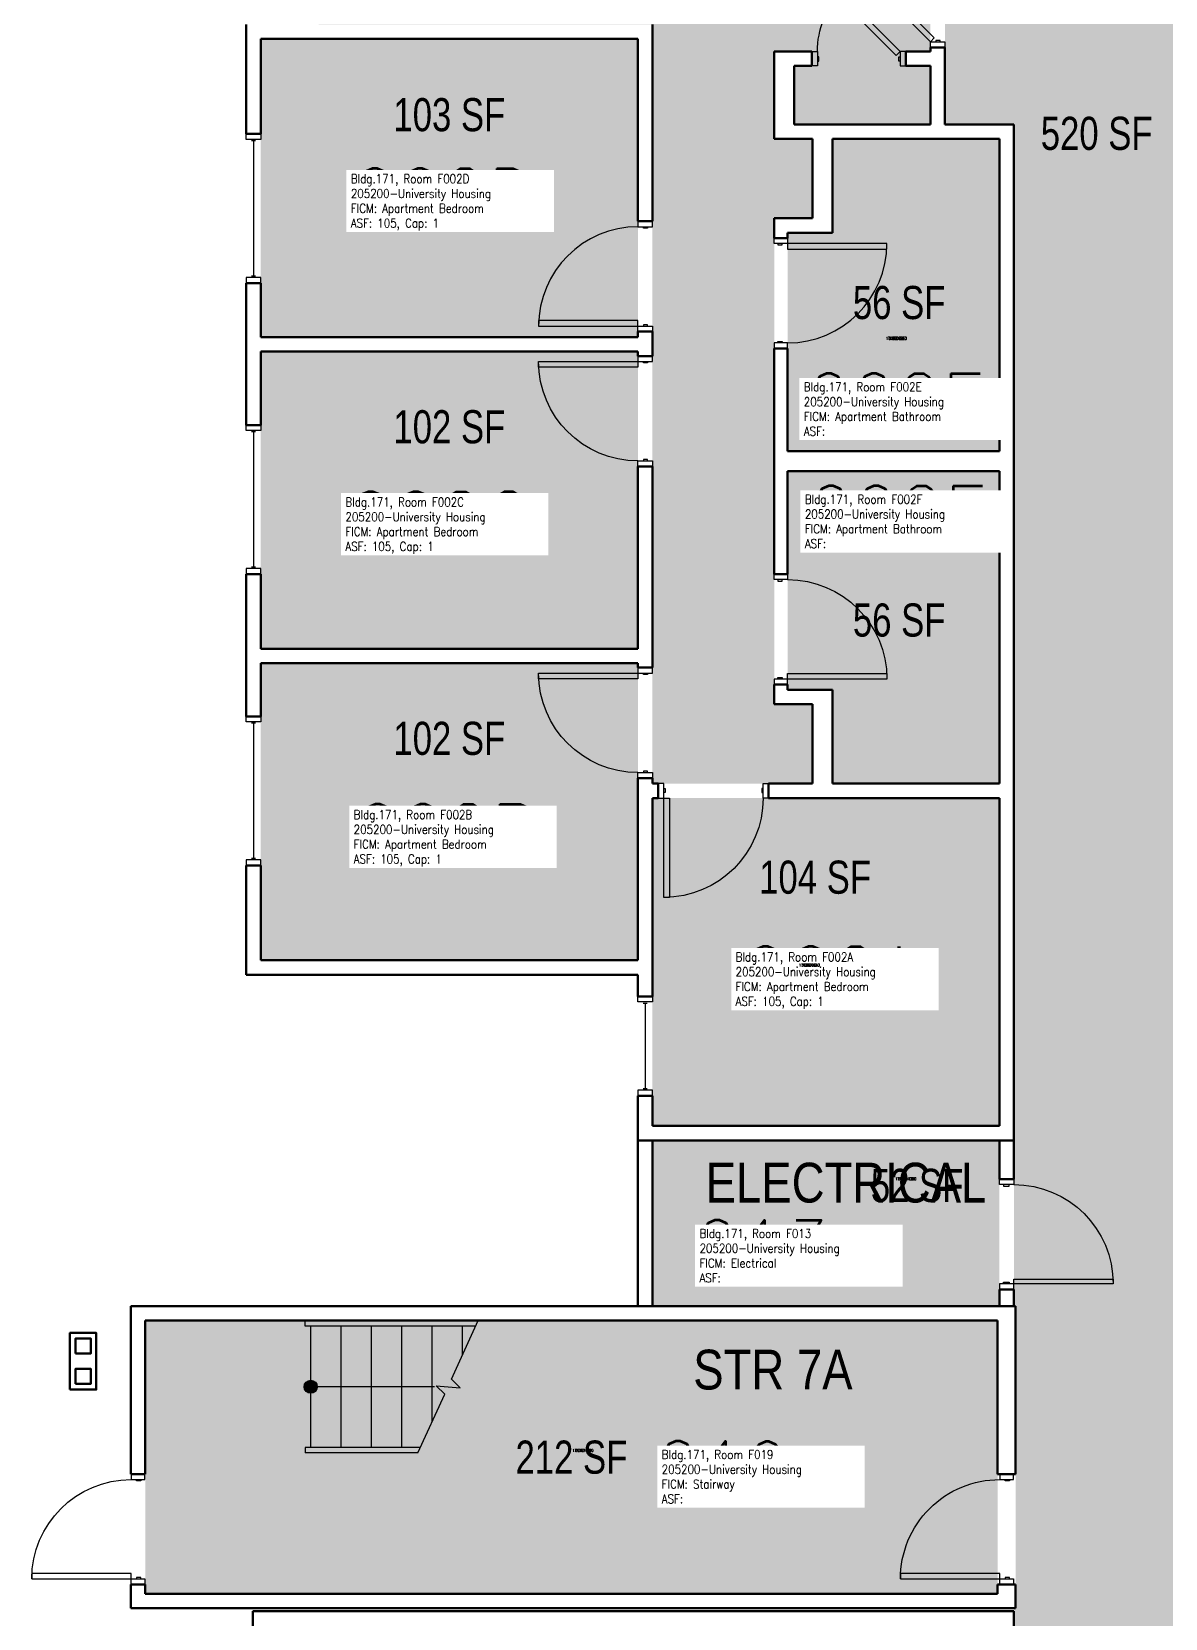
# Model space of a CAD drawing. Header units: inches. Extents: x -171 to 1720, y -75 to 1676.
# Drawn here: x -171 to 240, y 240 to 815 of the extents above; entities that cross this region are included whole.
import ezdxf
from ezdxf.enums import TextEntityAlignment as Align

# ---------------------------------------------------------------- set-up
doc = ezdxf.new("R2010")
doc.units = ezdxf.units.IN
doc.header["$LTSCALE"] = 96
doc.header["$MEASUREMENT"] = 0
doc.layers.add('A-AREA-IDEN', color=1, linetype='Continuous', lineweight=18)
doc.layers.add('A-Wall', color=5, linetype='Continuous', lineweight=50)
for name, color, linetype in [('A-DOOR', 2, 'Continuous'), ('A-FLOR', 3, 'Continuous'), ('A-GLAZ', 1, 'Continuous'), ('A-IDEN-RNUM', 7, 'Continuous'), ('A-IDEN-SNUM', 4, 'Continuous'), ('A-IDEN-VNUM', 4, 'Continuous'), ('AREA-TEXT', 3, 'Continuous'), ('Rooms-Category-Color', 7, 'Continuous'), ('Rooms-College-Color', 7, 'Continuous'), ('Rooms-Department-Color', 7, 'Continuous'), ('Rooms-Division-Color', 7, 'Continuous'), ('Rooms-Information', 7, 'Continuous')]:
    doc.layers.add(name, color=color, linetype=linetype)
doc.styles.add('AREA', font='arial.ttf', dxfattribs={"width": 0.75, "height": 12})
doc.styles.add('DIMS', font='ARIALN.TTF')
doc.styles.add('ROOMSNUMBER', font='txt.shx', dxfattribs={"height": 0.03})
doc.styles.add('ROOMVNUMBER', font='simplex.shx', dxfattribs={"width": 0.85})
doc.styles.get("Standard").update_dxf_attribs({"font": 'ARIALN.TTF'})
doc.dimstyles.new('NBA 2004', dxfattribs={"dimscale": 128, "dimtxt": 0.125, "dimasz": 0.09375, "dimexe": 0.125, "dimexo": 0.125, "dimgap": 0.0625, "dimtad": 1, "dimdec": 3, "dimzin": 3, "dimdsep": 46, "dimlunit": 4, "dimtxsty": 'DIMS', "dimblk": 'ARCHTICK', "dimcen": 0.09375, "dimdle": 0.125, "dimclrd": 256, "dimclre": 256, "dimclrt": 2, "dimadec": 0, "dimazin": 0, "dimtfac": 0.75, "dimtdec": 3, "dimtmove": 2, "dimatfit": 2, "dimfxl": 0.125, "dimfrac": 2, "dimtolj": 1, "dimtzin": 0, "dimlwd": -1, "dimlwe": -1, "dimarcsym": 0})

# ---------------------------------------------------------------- blocks, each defined once
blk = doc.blocks.new('_ArchTick')
at = {"color": 0, "linetype": 'ByBlock', "const_width": 0.15}
blk.add_lwpolyline([(-0.5, -0.5), (0.5, 0.5)], dxfattribs=at)

msp = doc.modelspace()

# ---------------------------------------------------------------- hatches: boundary and pattern name
h = msp.add_hatch()
h.set_pattern_fill('ANSI31', color=256, angle=90, style=0)
h.set_pattern_definition([(135, (-465.9683531167534, 354.2670378936108), (-0.08838834764831845, -0.08838834764831843), [])])
h.paths.add_polyline_path([(117.9816934671135, 685.7369125488183), (117.9816934671135, 744.4722467916561), (127.1904247085868, 744.4722467916561), (127.1904247085868, 685.7369125488183)], flags=9)
at = {"layer": 'A-FLOR'}
h = msp.add_hatch(color=256, dxfattribs=at)
edge = h.paths.add_edge_path()
edge.add_line((-67.75000049588618, 325.5388005987124), (-67.75000049588618, 322.9587125673668))
edge.add_ellipse((-69.75000049588613, 324.2487565830396), major_axis=(1.682886443342688, 1.682886443342688), ratio=0.9999999999999735, start_angle=225.0000000000001, end_angle=282.17709344266393, ccw=False)
edge.add_line((-69.75000049588616, 321.8687957509306), (-69.75000049588616, 326.6287174151486))
edge.add_ellipse((-69.75000049588613, 324.2487565830396), major_axis=(1.682886443342681, 1.682886443342681), ratio=0.9999999999999547, start_angle=347.8229065573364, end_angle=405.0000000000013, ccw=False)
edge = h.paths.add_edge_path()
edge.add_line((-67.75000049588618, 322.9587125673668), (-67.75000049588618, 325.5388005987124))
edge.add_ellipse((-69.75000049588616, 324.2487565830396), major_axis=(1.682886443342682, 1.682886443342682), ratio=0.9999999999999857, start_angle=282.17709344266444, end_angle=347.82290655733635, ccw=False)
edge = h.paths.add_edge_path()
edge.add_line((-69.75000049588616, 324.2487565830396), (-69.75000049588616, 321.8687957509306))
edge.add_ellipse((-69.75000049588616, 324.2487565830396), major_axis=(1.682886443342674, 1.682886443342674), ratio=0.9999999999999909, start_angle=134.9999999999997, end_angle=225.0000000000003, ccw=False)
edge.add_line((-72.12996132799518, 324.2487565830396), (-69.75000049588616, 324.2487565830396))
edge = h.paths.add_edge_path()
edge.add_line((-69.75000049588616, 326.6287174151486), (-69.75000049588618, 324.2487565830396))
edge.add_line((-69.75000049588618, 324.2487565830396), (-72.12996132799518, 324.2487565830396))
edge.add_ellipse((-69.75000049588616, 324.2487565830396), major_axis=(-1.682886443342667, 1.682886443342667), ratio=0.9999999999999992, start_angle=-44.999999999999886, end_angle=45, ccw=False)
at = {"layer": 'Rooms-Category-Color', "true_color": 0xadadad}
for points in [[(185.1249983279986, 211.0047969598097), (245.1249984838132, 211.0047969598097), (245.125000077954, 332.3920372711747), (270.1250000779536, 332.3920372711747), (270.1250000779536, 414.7161504498655), (245.1250000779609, 414.7161504498655), (245.1250000779611, 1145.531366480582), (270.1250000779538, 1145.531366480582), (270.1250000779538, 1227.855479659273), (245.1250000779543, 1227.855479659273), (245.1250000779597, 1322.498758465239), (185.1250002050697, 1322.498758465243), (185.1250002050696, 1130.21615107233), (160.1250002050768, 1130.21615107233), (160.1250002050768, 1047.89203789364), (185.1250002050764, 1047.892037893639), (185.1250002050764, 863.8554802817077), (160.1250002050765, 863.8554802817077), (160.1250002050765, 781.5313671030169), (185.1250002050692, 781.5313671030169), (185.1250002050691, 353.4987579153085), (185.7500004478997, 353.4987579153085), (185.7500004478997, 243.9987584364058), (185.1254393640702, 243.9987584364058), (185.1249983279986, 242.9987842883409)], [(54.12500020508288, 413.4987590876588), (179.8750002050697, 413.4987590876588), (179.8750002050697, 353.4987579153086), (54.12500020508288, 353.4987579153086)], [(-129.7499988742357, 348.2487506447061), (179.2500023380366, 348.248750644706), (179.2500042546584, 249.2487511783523), (-129.7499969576128, 249.2487511660618)]]:
    msp.add_hatch(color=253, dxfattribs=at).paths.add_polyline_path(points)
at = {"layer": 'Rooms-Category-Color', "true_color": 0x728ef3}
for points in [[(-66.8749997949289, 953.2488107338878), (-66.87499979492873, 817.748810733887), (54.12500020507741, 817.7488107338874), (54.12500020507719, 542.7488107338871), (112.125000205064, 542.7488107338871), (112.1250002050635, 571.4987590876589), (98.25000020508838, 571.4987590876588), (98.25000020508827, 747.1564187492453), (112.1250002050646, 747.1564187492454), (112.1250002050647, 776.2814187492452), (98.25000020508264, 776.2814187492454), (98.25000020508332, 807.9805319279366), (111.8750002050717, 807.9805319279366), (111.8750002050717, 802.7305319279366), (105.5000002050836, 802.7305319279367), (105.5000002050829, 781.5314187492452), (154.8750002050717, 781.5314187492453), (154.8750002050717, 802.7305319279365), (145.8750002050717, 802.7305319279365), (145.8750002050717, 807.9805319279363), (154.8750002050717, 807.9805319279363), (154.8750002050715, 869.1055319279366), (64.37500020507741, 869.1055319279366), (64.37500020507741, 939.2488107338951), (49.75000020507741, 939.2488107338976), (49.75000020507662, 953.2488107338949)], [(-87.87499979504196, 704.4987590878006), (-87.87499979500922, 812.4987590877988), (48.87500020500534, 812.4987590877261), (48.87500020494713, 704.4987590877279), (-87.43365940678473, 704.5117511669193)], [(179.8750002049144, 663.1529808924804), (179.8750002049762, 776.2813671030142), (119.3750002049762, 776.2813671030469), (119.3750002049544, 742.2813671030469), (103.1250002049726, 742.281367103056), (103.1250002049326, 663.1400630953774)], [(-87.8749997951038, 591.6237590878006), (-87.87499979506742, 699.2487590878006), (48.86205114720519, 699.2617081454662), (48.87500020488892, 591.6237590877279), (-87.43365940682475, 591.6367511669212)], [(103.1250002048853, 576.7621138735374), (103.1250002049289, 655.8900630953756), (179.8750002049107, 655.8900630953356), (179.8750002048489, 542.7616570761181), (119.3750002048489, 542.7487590876879), (119.3750002048671, 576.7487590876879)], [(-87.87499979514018, 586.3737590878006), (-87.87499979517656, 478.7487590878006), (48.87500020483071, 478.7487590877279), (48.86200812573747, 586.3867511668739), (-87.43365940682475, 586.3867511669212)], [(179.8750002047834, 418.7617057284549), (54.12500020479433, 418.7487590877261), (54.12500020485982, 537.4987590877242), (179.8750002048453, 537.4987590876569)]]:
    msp.add_hatch(color=171, dxfattribs=at).paths.add_polyline_path(points)
at = {"layer": 'Rooms-College-Color', "true_color": 0xadadad}
for points in [[(185.1249983279986, 211.0047969598097), (245.1249984838132, 211.0047969598097), (245.125000077954, 332.3920372711747), (270.1250000779536, 332.3920372711747), (270.1250000779536, 414.7161504498655), (245.1250000779609, 414.7161504498655), (245.1250000779611, 1145.531366480582), (270.1250000779538, 1145.531366480582), (270.1250000779538, 1227.855479659273), (245.1250000779543, 1227.855479659273), (245.1250000779597, 1322.498758465239), (185.1250002050697, 1322.498758465243), (185.1250002050696, 1130.21615107233), (160.1250002050768, 1130.21615107233), (160.1250002050768, 1047.89203789364), (185.1250002050764, 1047.892037893639), (185.1250002050764, 863.8554802817077), (160.1250002050765, 863.8554802817077), (160.1250002050765, 781.5313671030169), (185.1250002050692, 781.5313671030169), (185.1250002050691, 353.4987579153085), (185.7500004478997, 353.4987579153085), (185.7500004478997, 243.9987584364058), (185.1254393640702, 243.9987584364058), (185.1249983279986, 242.9987842883409)], [(-66.8749997949289, 953.2488107338878), (-66.87499979492873, 817.748810733887), (54.12500020507741, 817.7488107338874), (54.12500020507719, 542.7488107338871), (112.125000205064, 542.7488107338871), (112.1250002050635, 571.4987590876589), (98.25000020508838, 571.4987590876588), (98.25000020508827, 747.1564187492453), (112.1250002050646, 747.1564187492454), (112.1250002050647, 776.2814187492452), (98.25000020508264, 776.2814187492454), (98.25000020508332, 807.9805319279366), (111.8750002050717, 807.9805319279366), (111.8750002050717, 802.7305319279366), (105.5000002050836, 802.7305319279367), (105.5000002050829, 781.5314187492452), (154.8750002050717, 781.5314187492453), (154.8750002050717, 802.7305319279365), (145.8750002050717, 802.7305319279365), (145.8750002050717, 807.9805319279363), (154.8750002050717, 807.9805319279363), (154.8750002050715, 869.1055319279366), (64.37500020507741, 869.1055319279366), (64.37500020507741, 939.2488107338951), (49.75000020507741, 939.2488107338976), (49.75000020507662, 953.2488107338949)], [(-87.87499979504196, 704.4987590878006), (-87.87499979500922, 812.4987590877988), (48.87500020500534, 812.4987590877261), (48.87500020494713, 704.4987590877279), (-87.43365940678473, 704.5117511669193)], [(179.8750002049144, 663.1529808924804), (179.8750002049762, 776.2813671030142), (119.3750002049762, 776.2813671030469), (119.3750002049544, 742.2813671030469), (103.1250002049726, 742.281367103056), (103.1250002049326, 663.1400630953774)], [(-87.8749997951038, 591.6237590878006), (-87.87499979506742, 699.2487590878006), (48.86205114720519, 699.2617081454662), (48.87500020488892, 591.6237590877279), (-87.43365940682475, 591.6367511669212)], [(103.1250002048853, 576.7621138735374), (103.1250002049289, 655.8900630953756), (179.8750002049107, 655.8900630953356), (179.8750002048489, 542.7616570761181), (119.3750002048489, 542.7487590876879), (119.3750002048671, 576.7487590876879)], [(-87.87499979514018, 586.3737590878006), (-87.87499979517656, 478.7487590878006), (48.87500020483071, 478.7487590877279), (48.86200812573747, 586.3867511668739), (-87.43365940682475, 586.3867511669212)], [(179.8750002047834, 418.7617057284549), (54.12500020479433, 418.7487590877261), (54.12500020485982, 537.4987590877242), (179.8750002048453, 537.4987590876569)], [(54.12500020508288, 413.4987590876588), (179.8750002050697, 413.4987590876588), (179.8750002050697, 353.4987579153086), (54.12500020508288, 353.4987579153086)], [(-129.7499988742357, 348.2487506447061), (179.2500023380366, 348.248750644706), (179.2500042546584, 249.2487511783523), (-129.7499969576128, 249.2487511660618)]]:
    msp.add_hatch(color=253, dxfattribs=at).paths.add_polyline_path(points)
at = {"layer": 'Rooms-Department-Color', "true_color": 0xacacac}
for points in [[(185.1249983279986, 211.0047969598097), (245.1249984838132, 211.0047969598097), (245.125000077954, 332.3920372711747), (270.1250000779536, 332.3920372711747), (270.1250000779536, 414.7161504498655), (245.1250000779609, 414.7161504498655), (245.1250000779611, 1145.531366480582), (270.1250000779538, 1145.531366480582), (270.1250000779538, 1227.855479659273), (245.1250000779543, 1227.855479659273), (245.1250000779597, 1322.498758465239), (185.1250002050697, 1322.498758465243), (185.1250002050696, 1130.21615107233), (160.1250002050768, 1130.21615107233), (160.1250002050768, 1047.89203789364), (185.1250002050764, 1047.892037893639), (185.1250002050764, 863.8554802817077), (160.1250002050765, 863.8554802817077), (160.1250002050765, 781.5313671030169), (185.1250002050692, 781.5313671030169), (185.1250002050691, 353.4987579153085), (185.7500004478997, 353.4987579153085), (185.7500004478997, 243.9987584364058), (185.1254393640702, 243.9987584364058), (185.1249983279986, 242.9987842883409)], [(54.12500020508288, 413.4987590876588), (179.8750002050697, 413.4987590876588), (179.8750002050697, 353.4987579153086), (54.12500020508288, 353.4987579153086)], [(-129.7499988742357, 348.2487506447061), (179.2500023380366, 348.248750644706), (179.2500042546584, 249.2487511783523), (-129.7499969576128, 249.2487511660618)]]:
    msp.add_hatch(color=253, dxfattribs=at).paths.add_polyline_path(points)
at = {"layer": 'Rooms-Department-Color', "true_color": 0x604aed}
for points in [[(-66.8749997949289, 953.2488107338878), (-66.87499979492873, 817.748810733887), (54.12500020507741, 817.7488107338874), (54.12500020507719, 542.7488107338871), (112.125000205064, 542.7488107338871), (112.1250002050635, 571.4987590876589), (98.25000020508838, 571.4987590876588), (98.25000020508827, 747.1564187492453), (112.1250002050646, 747.1564187492454), (112.1250002050647, 776.2814187492452), (98.25000020508264, 776.2814187492454), (98.25000020508332, 807.9805319279366), (111.8750002050717, 807.9805319279366), (111.8750002050717, 802.7305319279366), (105.5000002050836, 802.7305319279367), (105.5000002050829, 781.5314187492452), (154.8750002050717, 781.5314187492453), (154.8750002050717, 802.7305319279365), (145.8750002050717, 802.7305319279365), (145.8750002050717, 807.9805319279363), (154.8750002050717, 807.9805319279363), (154.8750002050715, 869.1055319279366), (64.37500020507741, 869.1055319279366), (64.37500020507741, 939.2488107338951), (49.75000020507741, 939.2488107338976), (49.75000020507662, 953.2488107338949)], [(-87.87499979504196, 704.4987590878006), (-87.87499979500922, 812.4987590877988), (48.87500020500534, 812.4987590877261), (48.87500020494713, 704.4987590877279), (-87.43365940678473, 704.5117511669193)], [(179.8750002049144, 663.1529808924804), (179.8750002049762, 776.2813671030142), (119.3750002049762, 776.2813671030469), (119.3750002049544, 742.2813671030469), (103.1250002049726, 742.281367103056), (103.1250002049326, 663.1400630953774)], [(-87.8749997951038, 591.6237590878006), (-87.87499979506742, 699.2487590878006), (48.86205114720519, 699.2617081454662), (48.87500020488892, 591.6237590877279), (-87.43365940682475, 591.6367511669212)], [(103.1250002048853, 576.7621138735374), (103.1250002049289, 655.8900630953756), (179.8750002049107, 655.8900630953356), (179.8750002048489, 542.7616570761181), (119.3750002048489, 542.7487590876879), (119.3750002048671, 576.7487590876879)], [(-87.87499979514018, 586.3737590878006), (-87.87499979517656, 478.7487590878006), (48.87500020483071, 478.7487590877279), (48.86200812573747, 586.3867511668739), (-87.43365940682475, 586.3867511669212)], [(179.8750002047834, 418.7617057284549), (54.12500020479433, 418.7487590877261), (54.12500020485982, 537.4987590877242), (179.8750002048453, 537.4987590876569)]]:
    msp.add_hatch(color=173, dxfattribs=at).paths.add_polyline_path(points)
at = {"layer": 'Rooms-Division-Color', "true_color": 0xadadad}
for points in [[(185.1249983279986, 211.0047969598097), (245.1249984838132, 211.0047969598097), (245.125000077954, 332.3920372711747), (270.1250000779536, 332.3920372711747), (270.1250000779536, 414.7161504498655), (245.1250000779609, 414.7161504498655), (245.1250000779611, 1145.531366480582), (270.1250000779538, 1145.531366480582), (270.1250000779538, 1227.855479659273), (245.1250000779543, 1227.855479659273), (245.1250000779597, 1322.498758465239), (185.1250002050697, 1322.498758465243), (185.1250002050696, 1130.21615107233), (160.1250002050768, 1130.21615107233), (160.1250002050768, 1047.89203789364), (185.1250002050764, 1047.892037893639), (185.1250002050764, 863.8554802817077), (160.1250002050765, 863.8554802817077), (160.1250002050765, 781.5313671030169), (185.1250002050692, 781.5313671030169), (185.1250002050691, 353.4987579153085), (185.7500004478997, 353.4987579153085), (185.7500004478997, 243.9987584364058), (185.1254393640702, 243.9987584364058), (185.1249983279986, 242.9987842883409)], [(54.12500020508288, 413.4987590876588), (179.8750002050697, 413.4987590876588), (179.8750002050697, 353.4987579153086), (54.12500020508288, 353.4987579153086)], [(-129.7499988742357, 348.2487506447061), (179.2500023380366, 348.248750644706), (179.2500042546584, 249.2487511783523), (-129.7499969576128, 249.2487511660618)]]:
    msp.add_hatch(color=253, dxfattribs=at).paths.add_polyline_path(points)
at = {"layer": 'Rooms-Division-Color', "true_color": 0x604aed}
for points in [[(-66.8749997949289, 953.2488107338878), (-66.87499979492873, 817.748810733887), (54.12500020507741, 817.7488107338874), (54.12500020507719, 542.7488107338871), (112.125000205064, 542.7488107338871), (112.1250002050635, 571.4987590876589), (98.25000020508838, 571.4987590876588), (98.25000020508827, 747.1564187492453), (112.1250002050646, 747.1564187492454), (112.1250002050647, 776.2814187492452), (98.25000020508264, 776.2814187492454), (98.25000020508332, 807.9805319279366), (111.8750002050717, 807.9805319279366), (111.8750002050717, 802.7305319279366), (105.5000002050836, 802.7305319279367), (105.5000002050829, 781.5314187492452), (154.8750002050717, 781.5314187492453), (154.8750002050717, 802.7305319279365), (145.8750002050717, 802.7305319279365), (145.8750002050717, 807.9805319279363), (154.8750002050717, 807.9805319279363), (154.8750002050715, 869.1055319279366), (64.37500020507741, 869.1055319279366), (64.37500020507741, 939.2488107338951), (49.75000020507741, 939.2488107338976), (49.75000020507662, 953.2488107338949)], [(-87.87499979504196, 704.4987590878006), (-87.87499979500922, 812.4987590877988), (48.87500020500534, 812.4987590877261), (48.87500020494713, 704.4987590877279), (-87.43365940678473, 704.5117511669193)], [(179.8750002049144, 663.1529808924804), (179.8750002049762, 776.2813671030142), (119.3750002049762, 776.2813671030469), (119.3750002049544, 742.2813671030469), (103.1250002049726, 742.281367103056), (103.1250002049326, 663.1400630953774)], [(-87.8749997951038, 591.6237590878006), (-87.87499979506742, 699.2487590878006), (48.86205114720519, 699.2617081454662), (48.87500020488892, 591.6237590877279), (-87.43365940682475, 591.6367511669212)], [(103.1250002048853, 576.7621138735374), (103.1250002049289, 655.8900630953756), (179.8750002049107, 655.8900630953356), (179.8750002048489, 542.7616570761181), (119.3750002048489, 542.7487590876879), (119.3750002048671, 576.7487590876879)], [(-87.87499979514018, 586.3737590878006), (-87.87499979517656, 478.7487590878006), (48.87500020483071, 478.7487590877279), (48.86200812573747, 586.3867511668739), (-87.43365940682475, 586.3867511669212)], [(179.8750002047834, 418.7617057284549), (54.12500020479433, 418.7487590877261), (54.12500020485982, 537.4987590877242), (179.8750002048453, 537.4987590876569)]]:
    msp.add_hatch(color=173, dxfattribs=at).paths.add_polyline_path(points)

# ---------------------------------------------------------------- linework, layer by layer
at = {"layer": 'A-DOOR'}
for p, q in [((179.8750002050695, 397.4987560719021), (179.8750002050695, 399.4987560719021)), ((179.8750002050695, 399.4987560719021), (185.1250002050695, 399.4987560719021)), ((185.1250002050695, 397.4987560719021), (179.8750002050695, 397.4987560719021)), ((181.3750002050695, 397.4987560719021), (181.3750002050695, 396.8737560719021)), ((183.3750002050695, 397.4987560719021), (181.3750002050695, 397.4987560719021)), ((181.3750002050695, 396.8737560719021), (183.3750002050695, 396.8737560719021)), ((183.3750002050695, 396.8737560719021), (183.3750002050695, 397.4987560719021)), ((185.1250002050695, 399.4987560719021), (185.1250002050695, 397.4987560719021)), ((181.3750002050697, 361.4987560719021), (181.3750002050697, 362.1237560719021)), ((181.3750002050697, 362.1237560719021), (183.3750002050697, 362.1237560719021)), ((183.3750002050697, 362.1237560719021), (183.3750002050697, 361.4987560719021)), ((185.1250002050697, 361.4987560719021), (185.1250002050697, 363.2487560719021)), ((185.1250002050697, 363.2487560719021), (221.1250002050697, 363.2487560719022)), ((221.1250002050697, 363.2487560719022), (221.1250002050697, 361.4987560719022)), ((179.8750002050697, 361.4987560719021), (179.8750002050697, 359.4987560719021)), ((185.1250002050697, 361.4987560719021), (179.8750002050697, 361.4987560719021)), ((179.8750002050697, 359.4987560719021), (185.1250002050697, 359.4987560719021)), ((183.3750002050697, 361.4987560719021), (181.3750002050697, 361.4987560719021)), ((221.1250002050697, 361.4987560719022), (185.1250002050697, 361.4987560719021)), ((185.1250002050697, 359.4987560719021), (185.1250002050697, 361.4987560719021))]:
    msp.add_line(p, q, dxfattribs=at)
for points in [[(154.8750002050765, 811.4678613028134), (156.2892137674496, 812.8820748651858), (130.8333696447339, 838.3379189879013), (129.4191560823606, 836.9237054255289)], [(143.9246430629469, 807.9804802817077), (142.5104295005735, 806.5662667193344), (121.2972260649772, 827.7794701549308), (122.7114396273505, 829.1936837173041)], [(160.1250002050765, 811.4678613028134), (160.1250002050765, 809.4678613028134), (154.8750002050765, 809.4678613028134), (154.8750002050765, 811.4678613028134)], [(158.3750002050765, 811.4678613028134), (158.3750002050765, 811.9678613028134), (156.8750002050765, 811.9678613028134), (156.8750002050765, 811.4678613028134)], [(113.9246430629469, 802.7304802817077), (111.9246430629469, 802.7304802817077), (111.9246430629469, 807.9804802817077), (113.9246430629469, 807.9804802817077)], [(113.9246430629469, 804.4804802817077), (114.4246430629469, 804.4804802817077), (114.4246430629469, 805.9804802817077), (113.9246430629469, 805.9804802817077)], [(143.9246430629469, 804.4804802817077), (143.4246430629469, 804.4804802817077), (143.4246430629469, 805.9804802817077), (143.9246430629469, 805.9804802817077)], [(143.9246430629469, 802.7304802817077), (145.9246430629469, 802.7304802817077), (145.9246430629469, 807.9804802817077), (143.9246430629469, 807.9804802817077)], [(54.12500020508242, 744.4987590876588), (54.12500020508242, 746.4987590876588), (48.87500020508242, 746.4987590876588), (48.87500020508242, 744.4987590876588)], [(52.37500020508242, 744.4987590876588), (52.37500020508242, 743.9987590876588), (50.87500020508242, 743.9987590876588), (50.87500020508242, 744.4987590876588)], [(98.25000020508833, 738.3900630953374), (98.25000020508833, 740.3900630953374), (103.1250002050883, 740.3900630953374), (103.1250002050883, 738.3900630953374)], [(99.62500020508833, 738.3900630953374), (99.62500020508833, 737.8900630953374), (101.1250002050883, 737.8900630953374), (101.1250002050883, 738.3900630953374)], [(103.1250002050883, 738.3900630953374), (103.1250002050883, 736.3900630953374), (139.1250002050883, 736.3900630953374), (139.1250002050883, 738.3900630953374)], [(48.87500020508242, 708.4987590876588), (48.87500020508242, 710.4987590876588), (12.87500020508242, 710.4987590876588), (12.87500020508242, 708.4987590876588)], [(54.12500020508242, 708.4987590876588), (54.12500020508242, 706.4987590876588), (48.87500020508242, 706.4987590876588), (48.87500020508242, 708.4987590876588)], [(52.37500020508242, 708.4987590876588), (52.37500020508242, 708.9987590876588), (50.87500020508242, 708.9987590876588), (50.87500020508242, 708.4987590876588)], [(98.25000020508833, 702.3900630953374), (98.25000020508833, 700.3900630953374), (103.1250002050883, 700.3900630953374), (103.1250002050883, 702.3900630953374)], [(99.62500020508833, 702.3900630953374), (99.62500020508833, 702.8900630953374), (101.1250002050883, 702.8900630953374), (101.1250002050883, 702.3900630953374)], [(48.87500020508242, 695.6237590876588), (48.87500020508242, 693.6237590876588), (12.87500020508242, 693.6237590876588), (12.87500020508242, 695.6237590876588)], [(54.12500020508242, 695.6237590876588), (54.12500020508242, 697.6237590876588), (48.87500020508242, 697.6237590876588), (48.87500020508242, 695.6237590876588)], [(52.37500020508242, 695.6237590876588), (52.37500020508242, 695.1237590876588), (50.87500020508242, 695.1237590876588), (50.87500020508242, 695.6237590876588)], [(54.12500020508242, 659.6237590876588), (54.12500020508242, 657.6237590876588), (48.87500020508242, 657.6237590876588), (48.87500020508242, 659.6237590876588)], [(52.37500020508242, 659.6237590876588), (52.37500020508242, 660.1237590876588), (50.87500020508242, 660.1237590876588), (50.87500020508242, 659.6237590876588)], [(98.25000020508833, 616.6400630953374), (98.25000020508833, 618.6400630953374), (103.1250002050883, 618.6400630953374), (103.1250002050883, 616.6400630953374)], [(99.62500020508833, 616.6400630953374), (99.62500020508833, 616.1400630953374), (101.1250002050883, 616.1400630953374), (101.1250002050883, 616.6400630953374)], [(48.87500020508242, 582.7487590876598), (48.87500020508242, 580.7487590876598), (12.87500020508242, 580.7487590876598), (12.87500020508242, 582.7487590876598)], [(54.12500020508242, 582.7487590876598), (54.12500020508242, 584.7487590876598), (48.87500020508242, 584.7487590876598), (48.87500020508242, 582.7487590876598)], [(52.37500020508242, 582.7487590876598), (52.37500020508242, 582.2487590876598), (50.87500020508242, 582.2487590876598), (50.87500020508242, 582.7487590876598)], [(98.25000020508833, 580.6400630953375), (98.25000020508833, 578.6400630953375), (103.1250002050883, 578.6400630953375), (103.1250002050883, 580.6400630953375)], [(99.62500020508833, 580.6400630953375), (99.62500020508833, 581.1400630953375), (101.1250002050883, 581.1400630953375), (101.1250002050883, 580.6400630953375)], [(103.1250002050883, 580.6400630953375), (103.1250002050883, 582.6400630953375), (139.1250002050883, 582.6400630953375), (139.1250002050883, 580.6400630953375)], [(54.12500020508242, 546.7487590876598), (54.12500020508242, 544.7487590876598), (48.87500020508242, 544.7487590876598), (48.87500020508242, 546.7487590876598)], [(52.37500020508242, 546.7487590876598), (52.37500020508242, 547.2487590876598), (50.87500020508242, 547.2487590876598), (50.87500020508242, 546.7487590876598)], [(58.24817135575381, 542.7487590876589), (56.24817135575381, 542.7487590876589), (56.24817135575381, 537.4987590876589), (58.24817135575381, 537.4987590876589)], [(58.24817135575381, 540.9987590876589), (58.74817135575381, 540.9987590876589), (58.74817135575381, 539.4987590876589), (58.24817135575381, 539.4987590876589)], [(94.24817135575381, 540.9987590876589), (93.74817135575381, 540.9987590876589), (93.74817135575381, 539.4987590876589), (94.24817135575381, 539.4987590876589)], [(94.24817135575381, 542.7487590876589), (96.24817135575381, 542.7487590876589), (96.24817135575381, 537.4987590876589), (94.24817135575381, 537.4987590876589)], [(58.24817135575381, 537.4987590876589), (60.24817135575381, 537.4987590876589), (60.24817135575381, 501.4987590876589), (58.24817135575381, 501.4987590876589)], [(-129.8750019816211, 290.6237575308016), (-129.8750019429015, 292.6237575308016), (-134.8750019429015, 292.6237576276008), (-134.8750019816211, 290.6237576276008)], [(-131.3750019816211, 290.6237575598414), (-131.375001991301, 290.1237575598414), (-132.875001991301, 290.1237575888811), (-132.8750019816211, 290.6237575888811)], [(184.9999992306505, 290.6237574340024), (184.9999992693702, 292.6237574340024), (179.9999992693702, 292.6237575308015), (179.9999992306505, 290.6237575308015)], [(183.4999992306505, 290.6237574630421), (183.4999992209706, 290.1237574630421), (181.9999992209706, 290.1237574920818), (181.9999992306505, 290.6237574920818)], [(-134.8750026785746, 254.6237576276008), (-134.8750026398549, 256.6237576276008), (-170.8750026398549, 256.6237583245542), (-170.8750026785746, 254.6237583245542)], [(-129.8750026785746, 254.6237575308016), (-129.8750027172942, 252.6237575308016), (-134.8750027172942, 252.6237576276008), (-134.8750026785746, 254.6237576276008)], [(-131.3750026785746, 254.6237575598414), (-131.3750026688946, 255.1237575598414), (-132.8750026688946, 255.1237575888811), (-132.8750026785746, 254.6237575888811)], [(179.9999985336968, 254.6237575308015), (179.9999985724164, 256.6237575308015), (143.9999985724164, 256.6237582277553), (143.9999985336968, 254.6237582277553)], [(184.9999985336968, 254.6237574340024), (184.9999984949771, 252.6237574340024), (179.9999984949771, 252.6237575308015), (179.9999985336968, 254.6237575308015)], [(183.4999985336968, 254.6237574630421), (183.4999985433766, 255.1237574630421), (181.9999985433766, 255.1237574920819), (181.9999985336968, 254.6237574920819)]]:
    msp.add_lwpolyline(points, close=True, dxfattribs=at)
at = {"layer": 'A-DOOR', "extrusion": (0, 0, -1)}
for centre, radius, start, end in [((-143.9246430629469, 807.9804802817077), 30, 0, 45.00000000000921), ((-48.87500020508242, 695.6237590876588), 36, 270, 0), ((-103.1250002050883, 580.6400630953375), 36, 90, 180), ((-48.87500020508242, 582.7487590876598), 36, 270, 0), ((-58.24817135575381, 537.4987590876589), 36, 180, 270), ((-185.1250002050697, 361.4987560719021), 36, 89.99999999999974, 179.9999999999997), ((134.8750026785746, 254.6237576276008), 36, 1.109235798266743e-06, 90.0000011092358), ((-179.9999985336968, 254.6237575308015), 36, 1.109235798266743e-06, 90.0000011092362)]:
    msp.add_arc(centre, radius, start, end, dxfattribs=at)
at = {"layer": 'A-DOOR'}
for centre, start, end in [((48.87500020508242, 708.4987590876588), 90, 180), ((103.1250002050883, 738.3900630953374), 270, 0)]:
    msp.add_arc(centre, 36, start, end, dxfattribs=at)
at = {"layer": 'A-FLOR'}
for p, q in [((-71.75000049588616, 346.2487565830396), (-71.75000049588616, 348.2487565830396)), ((-9.926842614121192, 346.2487565830396), (-71.75000049588616, 346.2487565830396)), ((-69.75000049588616, 302.2487565830396), (-69.75000049588616, 346.2487565830396)), ((-58.75000049588616, 302.2487565830396), (-58.75000049588615, 346.2487565830396)), ((-47.75000049588621, 302.2487565830396), (-47.75000049588615, 346.2487565830396)), ((-36.75000049588621, 302.2487565830396), (-36.75000049588615, 346.2487565830396)), ((-25.7500004958862, 311.4956116567398), (-25.75000049588615, 346.2487565830396)), ((-14.75000049588616, 335.660742825404), (-14.75000049588615, 346.2487565830396)), ((-71.75000049588621, 302.2487565830396), (-71.75000049415533, 300.2487565830397)), ((-29.9703196775408, 302.2487565830397), (-71.75000049588621, 302.2487565830396)), ((-30.88313147095973, 300.2487565830397), (-71.75000049415533, 300.2487565830397))]:
    msp.add_line(p, q, dxfattribs=at)
msp.add_lwpolyline([(-30.88313147095975, 300.2487565830396), (-21.17977166806012, 321.5091300200561), (-24.3161592502938, 324.5746634675072), (-15.56996085841659, 323.9100558963452), (-18.7063484406501, 326.9755893437966), (-9.015782562897105, 348.2487567059596)], dxfattribs=at)
msp.add_circle((-69.75000049588616, 324.2487565830396), 2.379960832109027, dxfattribs=at)
at = {"layer": 'A-GLAZ'}
for p, q in [((-89.74999979491918, 775.5936224261658), (-91.24999979491918, 775.5936224261658)), ((-90.49999979491918, 775.5936224261658), (-90.49999979491895, 726.5936224261658)), ((-89.74999979491895, 726.5936224261658), (-91.24999979491895, 726.5936224261658)), ((-89.74999979491895, 670.1237590876589), (-91.24999979491895, 670.1237590876589)), ((-90.49999979491895, 670.1237590876589), (-90.49999979491872, 621.1237590876589)), ((-89.74999979491872, 621.1237590876589), (-91.24999979491872, 621.1237590876589)), ((-89.7499997949185, 564.5979861794557), (-91.2499997949185, 564.5979861794557)), ((-90.4999997949185, 564.5979861794557), (-90.4999997949185, 515.5979861794557)), ((-89.7499997949185, 515.5979861794557), (-91.2499997949185, 515.5979861794557)), ((52.25000020508242, 463.1304386899527), (50.75000020508242, 463.1304386899527)), ((51.50000020508242, 463.1304386899527), (51.50000020508287, 432.1304386899527)), ((52.25000020508287, 432.1304386899527), (50.75000020508287, 432.1304386899527))]:
    msp.add_line(p, q, dxfattribs=at)
for points in [[(-93.12499979491918, 776.0936224261658), (-93.12499979491918, 778.0936224261658), (-87.87499979491918, 778.0936224261658), (-87.87499979491918, 776.0936224261658)], [(-93.12499979491895, 726.0936224261658), (-93.12499979491895, 724.0936224261658), (-87.87499979491895, 724.0936224261658), (-87.87499979491895, 726.0936224261658)], [(-93.12499979491895, 670.6237590876589), (-93.12499979491895, 672.6237590876589), (-87.87499979491895, 672.6237590876589), (-87.87499979491895, 670.6237590876589)], [(-93.12499979491872, 620.6237590876589), (-93.12499979491872, 618.6237590876589), (-87.87499979491872, 618.6237590876589), (-87.87499979491872, 620.6237590876589)], [(-93.1249997949185, 565.0979861794557), (-93.1249997949185, 567.0979861794557), (-87.8749997949185, 567.0979861794557), (-87.8749997949185, 565.0979861794557)], [(-93.1249997949185, 515.0979861794557), (-93.1249997949185, 513.0979861794557), (-87.8749997949185, 513.0979861794557), (-87.8749997949185, 515.0979861794557)], [(48.87500020508242, 463.6304386899518), (48.87500020508242, 465.6304386899518), (54.12500020508242, 465.6304386899527), (54.12500020508242, 463.6304386899527)], [(48.87500020508287, 431.6304386899518), (48.87500020508287, 429.6304386899518), (54.12500020508287, 429.6304386899527), (54.12500020508287, 431.6304386899527)]]:
    msp.add_lwpolyline(points, close=True, dxfattribs=at)
at = {"layer": 'A-Wall'}
for p, q in [((-93.1249997949194, 817.748759087658), (-93.12499979491918, 778.0936224261658)), ((54.12500020508219, 746.4987590876588), (54.12500020508219, 817.7487590876578)), ((-87.87499979491918, 778.0936224261658), (-87.8749997949194, 812.498759087658)), ((-87.8749997949194, 812.498759087658), (48.87500020508219, 812.4987590876578)), ((48.87500020508219, 812.4987590876578), (48.87500020508219, 746.4987590876588)), ((98.25000020508833, 807.9804802817077), (98.2500002050881, 776.281367103016)), ((111.9246430629469, 807.9804802817077), (98.25000020508833, 807.9804802817077)), ((111.9246430629469, 802.7304802817077), (111.9246430629469, 807.9804802817077)), ((154.8750002050765, 807.9804802817077), (145.9246430629469, 807.9804802817077)), ((145.9246430629469, 807.9804802817077), (145.9246430629469, 802.7304802817077)), ((154.8750002050765, 809.4678613028125), (154.8750002050765, 807.9804802817077)), ((160.1250002050765, 809.4678613028125), (154.8750002050765, 809.4678613028125)), ((160.1250002050765, 781.5313671030169), (160.1250002050765, 809.4678613028125)), ((105.5000002050881, 781.531367103016), (105.5000002050883, 802.7304802817077)), ((105.5000002050883, 802.7304802817077), (111.9246430629469, 802.7304802817077)), ((145.9246430629469, 802.7304802817077), (154.8750002050765, 802.7304802817077)), ((154.8750002050765, 802.7304802817077), (154.8750002050765, 781.5313671030169)), ((-93.12499979491918, 778.0936224261658), (-87.87499979491918, 778.0936224261658)), ((98.25000020508787, 776.281367103016), (112.1250002050692, 776.281367103016)), ((154.8750002050765, 781.5313671030169), (105.5000002050881, 781.531367103016)), ((112.1250002050692, 776.281367103016), (112.1250002050692, 747.531367103016)), ((119.3750002050692, 742.281367103016), (119.3750002050692, 776.281367103016)), ((119.3750002050692, 776.281367103016), (179.8750002050692, 776.2813671030169)), ((185.1250002050692, 781.5313671030169), (160.1250002050765, 781.5313671030169)), ((179.8750002050692, 776.2813671030169), (179.8750002050692, 663.1400630953374)), ((185.1250002050692, 542.1237590876589), (185.1250002050692, 781.5313671030169)), ((98.25000020508833, 747.5313671030169), (98.25000020508833, 740.3900630953374)), ((112.1250002050692, 747.531367103016), (98.25000020508833, 747.531367103016)), ((48.87500020508219, 746.4987590876588), (54.12500020508219, 746.4987590876588)), ((103.1250002050883, 740.3900630953374), (103.1250002050883, 742.2813671030169)), ((103.1250002050883, 742.281367103016), (119.3750002050692, 742.281367103016)), ((98.25000020508833, 740.3900630953374), (103.1250002050883, 740.3900630953374)), ((-93.12499979491918, 724.0936224261658), (-93.12499979491895, 672.6237590876589)), ((-87.87499979491918, 724.0936224261658), (-93.12499979491918, 724.0936224261658)), ((-87.87499979491895, 704.4987590876589), (-87.87499979491918, 724.0936224261658)), ((48.87500020508219, 704.4987590876588), (-87.87499979491895, 704.4987590876589)), ((48.87500020508219, 706.4987590876588), (48.87500020508219, 704.4987590876588)), ((54.12500020508219, 706.4987590876588), (48.87500020508219, 706.4987590876588)), ((54.12500020508219, 697.6237590876588), (54.12500020508219, 706.4987590876588)), ((-87.87499979491895, 672.6237590876589), (-87.87499979491895, 699.2487590876589)), ((-87.87499979491895, 699.2487590876589), (48.87500020508219, 699.2487590876588)), ((48.87500020508219, 699.2487590876588), (48.87500020508219, 697.6237590876588)), ((48.87500020508219, 697.6237590876588), (54.12500020508219, 697.6237590876588)), ((98.25000020508833, 700.3900630953374), (98.25000020508833, 618.6400630953374)), ((103.1250002050883, 700.3900630953374), (98.25000020508833, 700.3900630953374)), ((103.1250002050883, 663.1400630953374), (103.1250002050883, 700.3900630953374)), ((-93.12499979491895, 672.6237590876589), (-87.87499979491895, 672.6237590876589)), ((179.8750002050692, 663.1400630953374), (103.1250002050883, 663.1400630953374)), ((48.87500020508242, 657.6237590876588), (48.87500020508242, 591.6237590876598)), ((54.12500020508242, 657.6237590876588), (48.87500020508242, 657.6237590876588)), ((54.12500020508242, 584.7487590876598), (54.12500020508242, 657.6237590876588)), ((103.1250002050883, 618.6400630953374), (103.1250002050883, 655.8900630953374)), ((103.1250002050883, 655.8900630953374), (179.8750002050692, 655.8900630953374)), ((179.8750002050692, 655.8900630953374), (179.8750002050692, 542.7487590876589)), ((-87.87499979491872, 618.6237590876589), (-93.12499979491872, 618.6237590876589)), ((-93.12499979491872, 618.6237590876589), (-93.12499979491872, 567.0979861794557)), ((-87.87499979491872, 591.6237590876598), (-87.87499979491872, 618.6237590876589)), ((98.25000020508833, 618.6400630953374), (103.1250002050883, 618.6400630953374)), ((48.87500020508242, 591.6237590876598), (-87.87499979491872, 591.6237590876598)), ((-87.87499979491872, 586.3737590876598), (48.87500020508242, 586.3737590876598)), ((-87.87499979491872, 567.0979861794557), (-87.87499979491872, 586.3737590876598)), ((48.87500020508242, 586.3737590876598), (48.87500020508242, 584.7487590876598)), ((48.87500020508242, 584.7487590876598), (54.12500020508242, 584.7487590876598)), ((98.25000020508833, 578.6400630953375), (98.25000020508833, 571.4987590876589)), ((103.1250002050883, 578.6400630953375), (98.25000020508833, 578.6400630953375)), ((103.1250002050883, 576.7487590876589), (103.1250002050883, 578.6400630953375)), ((119.3750002050692, 576.7487590876589), (103.1250002050883, 576.7487590876589)), ((119.3750002050692, 542.7487590876589), (119.3750002050692, 576.7487590876589)), ((98.25000020508833, 571.4987590876589), (112.1250002050692, 571.4987590876589)), ((112.1250002050692, 571.4987590876589), (112.1250002050692, 542.7487590876589)), ((-93.12499979491872, 567.0979861794557), (-87.87499979491872, 567.0979861794557)), ((48.87500020508242, 544.7487590876598), (48.87500020508242, 478.7487590876607)), ((54.12500020508242, 544.7487590876598), (48.87500020508242, 544.7487590876598)), ((54.12500020508242, 542.7487590876589), (54.12500020508242, 544.7487590876598)), ((56.24817135575381, 542.7487590876589), (54.12500020508242, 542.7487590876589)), ((56.24817135575381, 537.4987590876589), (56.24817135575381, 542.7487590876589)), ((98.87500020508833, 542.7487590876589), (96.24817135575381, 542.7487590876589)), ((96.24817135575381, 542.7487590876589), (96.24817135575381, 537.4987590876589)), ((112.1250002050692, 542.7487590876589), (98.87500020508833, 542.7487590876589)), ((179.8750002050692, 542.7487590876589), (119.3750002050692, 542.7487590876589)), ((185.1250002050697, 413.4987590876597), (185.1250002050692, 542.1237590876589)), ((54.12500020508242, 474.1237590876607), (54.12500020508242, 537.4987590876589)), ((54.12500020508242, 537.4987590876589), (56.24817135575381, 537.4987590876589)), ((96.24817135575381, 537.4987590876589), (98.87500020508833, 537.4987590876589)), ((98.87500020508833, 537.4987590876589), (179.8750002050692, 537.4987590876589)), ((179.8750002050695, 537.4987590876589), (179.8750002050695, 418.7487590876597)), ((-93.1249997949185, 513.0979861794557), (-93.1249997949185, 473.4987590876589)), ((-87.8749997949185, 513.0979861794557), (-93.1249997949185, 513.0979861794557)), ((-87.8749997949185, 478.7487590876589), (-87.8749997949185, 513.0979861794557)), ((48.87500020508242, 478.7487590876607), (-87.8749997949185, 478.7487590876598)), ((-93.1249997949185, 473.4987590876589), (48.87500020508242, 473.4987590876607)), ((48.87500020508242, 473.4987590876607), (48.87500020508242, 465.6304386899518)), ((54.12500020508242, 465.6304386899527), (54.12500020508242, 474.1237590876607)), ((48.87500020508242, 465.6304386899518), (54.12500020508242, 465.6304386899527)), ((48.87500020508287, 429.6304386899518), (48.87500020508287, 413.4987590876589)), ((54.12500020508287, 429.6304386899527), (48.87500020508287, 429.6304386899518)), ((54.12500020508287, 418.7487590876589), (54.12500020508287, 429.6304386899527)), ((179.8750002050692, 418.7487590876597), (54.12500020508287, 418.7487590876589)), ((54.12500020508288, 413.4987590876588), (48.87500020508288, 413.4987590876589)), ((48.87500020508288, 413.4987590876589), (48.87500020508279, 353.4987579153085)), ((48.87500020508287, 413.4987590876589), (185.1250002050692, 413.4987590876597)), ((54.12500020508279, 353.4987579153085), (54.12500020508288, 413.4987590876588)), ((185.1250002050695, 413.4987590876598), (179.8750002050695, 413.4987590876599)), ((179.8750002050695, 413.4987590876599), (179.8750002050695, 399.498756071902)), ((185.1250002050695, 399.4987560719021), (185.1250002050695, 413.4987590876598)), ((179.8750002050695, 399.498756071902), (185.1250002050695, 399.4987560719021)), ((185.1250002050696, 359.4987560719021), (179.8750002050696, 359.4987560719021)), ((179.8750002050696, 359.4987560719021), (179.8750002050697, 353.4987579153086)), ((185.1250002050697, 353.4987579153085), (185.1250002050696, 359.4987560719021)), ((-135.0000019429015, 292.6237576300207), (-135.0000007643726, 353.4987579153085)), ((-135.0000007643726, 353.4987579153085), (185.7500004478997, 353.4987579153086)), ((48.87500020508279, 353.4987579153085), (54.12500020508279, 353.4987579153085)), ((179.8750002050697, 353.4987579153086), (185.1250002050697, 353.4987579153085)), ((185.7500004478997, 353.4987579153086), (185.7499992693702, 292.6237574194825)), ((-129.7500008660116, 348.2487578644891), (-129.7500019429015, 292.6237575283816)), ((179.2500003462606, 348.2487579153086), (-129.7500008660116, 348.2487579153086)), ((179.2499992693702, 292.6237575453214), (179.2500003462606, 348.2487579153086)), ((-129.7500019429015, 292.6237575283816), (-135.0000019429015, 292.6237576300207)), ((185.7499992693702, 292.6237574194825), (179.2499992693702, 292.6237575453214)), ((-135.0000027172942, 252.6237576300207), (-129.7500027172942, 252.6237575283816)), ((-135.0000028842726, 243.9987584491637), (-135.0000027172942, 252.6237576300207)), ((-129.7500027172942, 252.6237575283816), (-129.7500027826336, 249.2487584489549)), ((-129.7500027826336, 249.2487584489549), (179.2499984296377, 249.2487584366643)), ((179.2499984296377, 249.2487584366643), (179.2499984949771, 252.6237575453214)), ((179.2499984949771, 252.6237575453214), (185.7499984949771, 252.6237574194825)), ((185.7499984949771, 252.6237574194825), (185.7499983279986, 243.9987584364057)), ((185.7499983279986, 243.9987584364058), (-135.0000028842726, 243.9987584491637)), ((-90.75000167199869, 242.9987842883409), (185.1249983279986, 242.9987842883411)), ((-90.75000167200051, 153.8395454078477), (-90.75000167199914, 242.9987842883406)), ((185.1249983279986, 242.9987842883409), (185.1249983279986, 211.0047969598095))]:
    msp.add_line(p, q, dxfattribs=at)
for points in [[(-157.0000019550014, 323.2487579153085), (-157.0000019550014, 343.7487579153085), (-147.5000019550014, 343.7487579153085), (-147.5000019550014, 323.2487579153085)], [(-155.0000019550014, 336.2487579153085), (-155.0000019550014, 341.7487579153085), (-149.5000019550014, 341.7487579153085), (-149.5000019550014, 336.2487579153085)], [(-155.0000019550014, 325.2487579153085), (-155.0000019550014, 330.7487579153085), (-149.5000019550014, 330.7487579153085), (-149.5000019550014, 325.2487579153085)]]:
    msp.add_lwpolyline(points, close=True, dxfattribs=at)

# ---------------------------------------------------------------- texts
at = {"layer": 'A-AREA-IDEN'}
for s, p in [('ELECTRICAL', (124.2877219972961, 390.9938514422602)), ('STR 7A', (97.79275917402515, 323.2594061627262))]:
    msp.add_text(s, height=14.4, dxfattribs=at).set_placement(p, align=Align.CENTER)
at = {"layer": 'A-IDEN-RNUM', "style": 'ROOMSNUMBER', "width": 0.85}
for s, p in [('0002-D0', (-27.13053333956372, 752.9586291937426)), ('0002-E0', (142.5214314248126, 704.0550454725158)), ('0002-C0', (-26.9348046608054, 637.652972136058)), ('0002-F0', (131.4096397800161, 638.1653174380558)), ('0002-B0', (-29.96109054688235, 531.4204875446026)), ('0002-A0', (111.0134716736186, 476.9845832083843)), ('0013-00', (145.9242261069191, 399.5740165541247)), ('0019-00', (28.90620925645022, 301.1627879191178))]:
    msp.add_text(s, height=1, dxfattribs=at).set_placement(p, align=Align.MIDDLE_CENTER)
at = {"layer": 'A-IDEN-SNUM', "style": 'ROOMSNUMBER', "width": 0.85}
for s, p in [('1710F002D0', (-27.13053333956372, 752.9586291937426)), ('1710F002E0', (142.5214314248126, 704.0550454725158)), ('1710F002C0', (-26.9348046608054, 637.652972136058)), ('1710F002F0', (131.4096397800161, 638.1653174380558)), ('1710F002B0', (-29.96109054688235, 531.4204875446026)), ('1710F002A0', (111.0134716736186, 476.9845832083843)), ('1710F01300', (145.9242261069191, 399.5740165541247)), ('1710F01900', (28.90620925645022, 301.1627879191178))]:
    msp.add_text(s, height=1, dxfattribs=at).set_placement(p, align=Align.MIDDLE_CENTER)
at = {"layer": 'A-IDEN-VNUM', "style": 'ROOMVNUMBER', "width": 0.85}
for s, p in [('002D', (-21.50336843182686, 754.3642072985697)), ('002E', (142.2250864056514, 680.0303917561614)), ('002F', (142.6089776437184, 639.3202531321094)), ('002C', (-23.01675957791304, 637.2445281417499)), ('002B', (-20.4682933980389, 524.0028474988605)), ('002A', (118.8762762530278, 472.4381411106754)), ('013', (93.95693843783647, 373.3246350017935)), ('019', (79.79275917406198, 293.2594061627631))]:
    msp.add_text(s, height=22.5, dxfattribs=at).set_placement(p, align=Align.MIDDLE_CENTER)
at = {"layer": 'AREA-TEXT', "style": 'AREA', "width": 0.75}
for s, p in [('103 SF', (-19.49999979501831, 785.076838243364)), ('520 SF', (215.1521429990688, 778.3148256538109)), ('56 SF', (143.5548036905179, 717.0252126947331)), ('102 SF', (-19.49999979510744, 672.0208127721977)), ('56 SF', (143.555150423596, 602.0113789244056)), ('102 SF', (-19.49999979517293, 559.1458342829252)), ('104 SF', (113.0814932525063, 508.8516470655341)), ('52 SF', (150.0570929013689, 397.1914546289127)), ('212 SF', (24.75000269021135, 298.7487509053839))]:
    msp.add_text(s, height=12, dxfattribs=at).set_placement(p, align=Align.MIDDLE_CENTER)

# ---------------------------------------------------------------- leaders
at = {"layer": 'A-FLOR'}
msp.add_leader([(-24.88121000947212, 324.2487559359809), (-69.75000205802414, 324.2487559359809)], dimstyle='NBA 2004', override={"dimscale": 96, "dimasz": 0.09375, "dimgap": 0.0625, "dimtad": 0}, dxfattribs=at)

# ---------------------------------------------------------------- next in the draw order: texts
at = {"layer": 'Rooms-Information', "char_height": 3.214285714285714, "width": 72, "attachment_point": 7, "style": 'ROOMVNUMBER', "bg_fill": 3, "box_fill_scale": 1.5, "bg_fill_color": 256, "bg_fill_true_color": 13158600, "bg_fill_transparency": 0}
for s, insert in [('Bldg.171, Room F002D^M^J205200-University Housing^M^JFICM: Apartment Bedroom^M^JASF: 105, Cap: 1', (-55.19979700325543, 743.1142072985697)), ('Bldg.171, Room F002E^M^J205200-University Housing^M^JFICM: Apartment Bathroom^M^JASF: ', (108.98401497708, 668.7803917561614)), ('Bldg.171, Room F002C^M^J205200-University Housing^M^JFICM: Apartment Bedroom^M^JASF: 105, Cap: 1', (-57.16854529219875, 625.9945281417499)), ('Bldg.171, Room F002F^M^J205200-University Housing^M^JFICM: Apartment Bathroom^M^JASF: ', (109.367906215147, 628.0702531321094)), ('Bldg.171, Room F002B^M^J205200-University Housing^M^JFICM: Apartment Bedroom^M^JASF: 105, Cap: 1', (-54.16472196946747, 512.7528474988605)), ('Bldg.171, Room F002A^M^J205200-University Housing^M^JFICM: Apartment Bedroom^M^JASF: 105, Cap: 1', (84.2691333958849, 461.1881411106754)), ('Bldg.171, Room F013^M^J205200-University Housing^M^JFICM: Electrical^M^JASF: ', (71.18908129497933, 362.0746350017935)), ('Bldg.171, Room F019^M^J205200-University Housing^M^JFICM: Stairway^M^JASF: ', (57.48025917406198, 282.0094061627631))]:
    msp.add_mtext(s, dxfattribs=dict(at, insert=insert))

doc.saveas('drawing.dxf')
